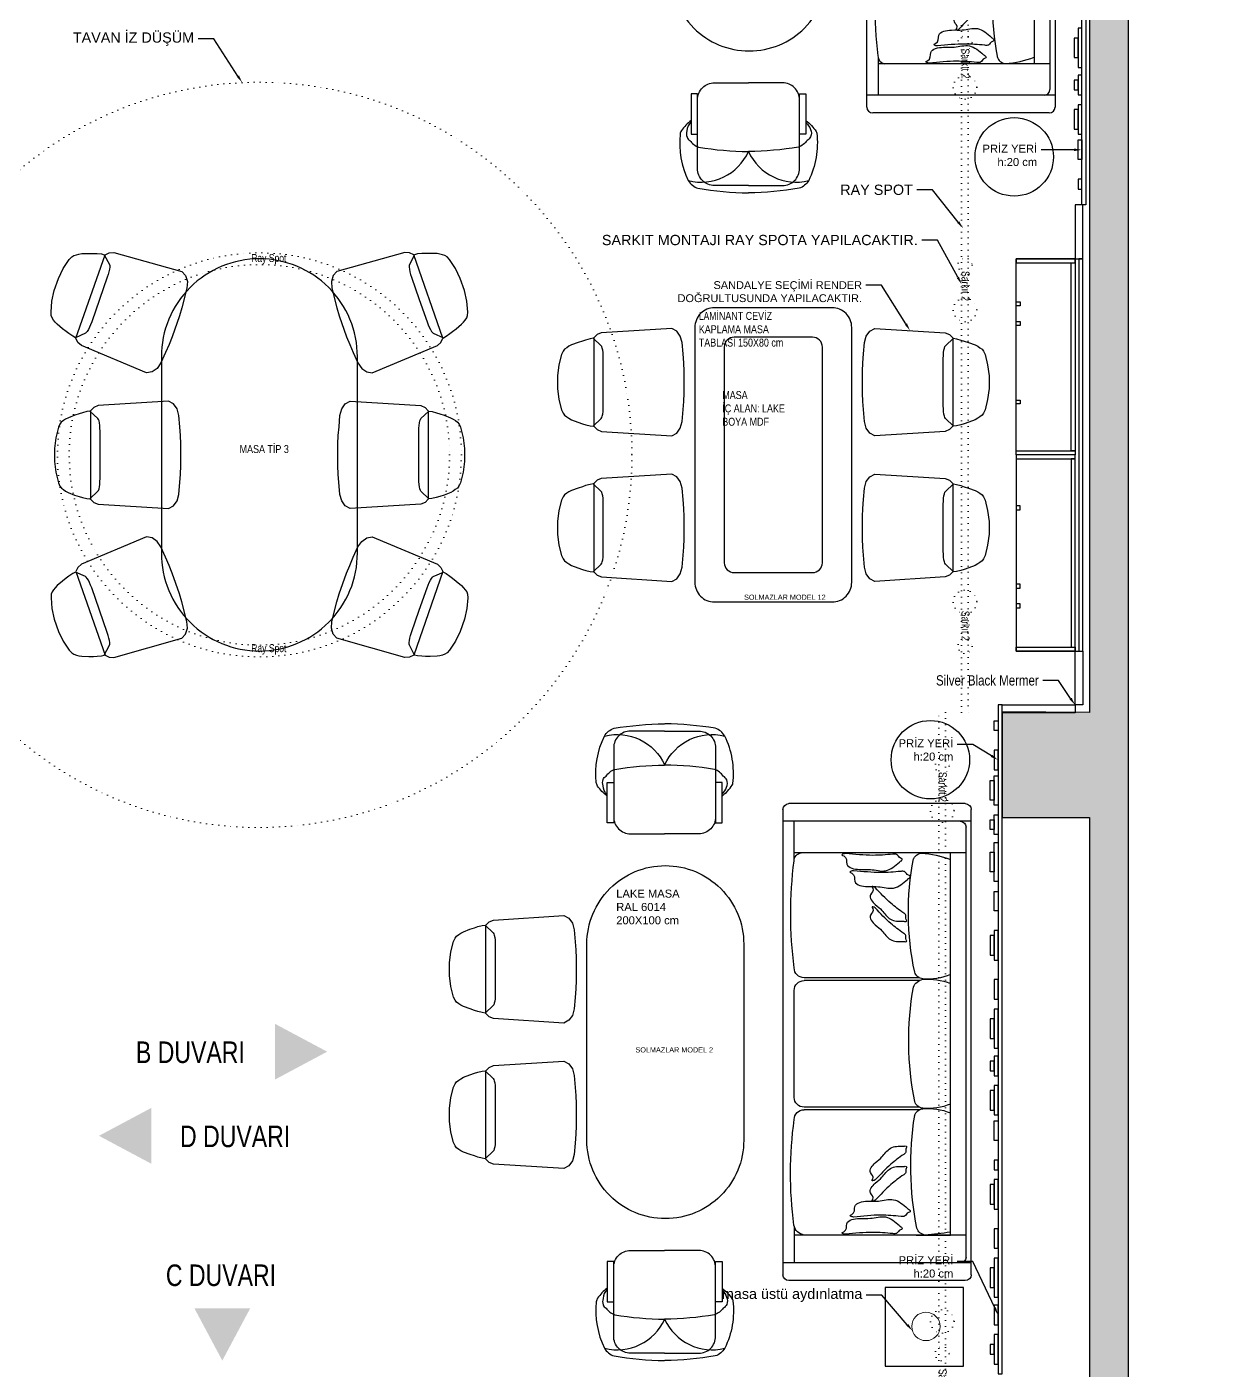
# Model space of a CAD drawing. Header units: millimetres. Extents: x 7687 to 15428, y -715 to 4028.
# Drawn here: x 9732 to 10343, y 2264 to 2949 of the extents above; entities that cross this region are included whole.
import ezdxf
from ezdxf import colors
from ezdxf.entities.mleader import LeaderData, LeaderLine
from ezdxf.math import Vec2, Vec3

# ---------------------------------------------------------------- set-up
doc = ezdxf.new("R2010")
doc.units = ezdxf.units.MM
for name, pattern in [('14.022_CEKIRDEKLER_SAFTLAR_+51.00$0$ACAD_ISO07W100', [3, 0, -3]), ('ACAD_ISO07W100', [3, 0, -3]), ('CONTINUA', [0])]:
    doc.linetypes.add(name, pattern=pattern)
for name, color, linetype in [('0-MOBIL', 3, 'CONTINUA'), ('__SKF-TEFRİŞ', 8, 'Continuous'), ('lambader', 50, 'Continuous'), ('YAZI', 121, 'Continuous')]:
    doc.layers.add(name, color=color, linetype=linetype)
for name, color, linetype, lineweight in [('A-aydinlatma', 200, 'Continuous', 9), ('A-tefris-yazi', 141, 'Continuous', 5), ('Coryan Tavan', 125, 'Continuous', 5), ('Sarkıt Ayd.', 50, 'ACAD_ISO07W100', 0), ('SS_FURNITURE', 23, 'Continuous', 25), ('yazı', 7, 'Continuous', 20)]:
    doc.layers.add(name, color=color, linetype=linetype, lineweight=lineweight)
doc.styles.add('OTEL AKSARAY', font='', dxfattribs={"width": 0.8})
doc.styles.add('ROMANC', font='arial.ttf')
doc.styles.get("Standard").update_dxf_attribs({"font": 'arial.ttf'})
doc.styles.get('OTEL AKSARAY').set_extended_font_data('FrankRuehl')

# ---------------------------------------------------------------- blocks, each defined once
blk = doc.blocks.new('A$C45576B5D')
for points, elevation in [([(0, 45.99), (16.66, 14.04), (18.37, 12.42), (20.59, 11.58), (61.76, 29.87), (62.63, 32.08), (62.58, 34.44), (50.04, 68.21), (47.77, 69.95), (44.71, 70.58), (41.3, 70.12), (31.58, 66.66), (27.59, 65.16), (17.31, 60.59), (13.53, 58.64), (9.56, 56.5), (4.44, 53.75), (1.81, 51.52), (0.23, 48.84)], 3.76), ([(20.87, 11.3), (21.76, 10), (23.25, 8.22), (24.42, 6.92), (25.98, 5.2), (28.46, 2.69), (29.66, 1.69), (30.75, 0.97), (31.91, 0.3), (33.16, 0.01), (34.93, 0), (40.38, 0.94), (45.73, 2.56), (51.7, 5.21), (56.48, 8.09), (60.84, 11.51), (62.07, 12.88), (62.69, 14), (62.97, 15.31), (63.21, 16.58), (63.36, 18.08), (63.17, 21.61), (62.95, 24.01), (62.74, 25.84), (62.31, 28.03), (61.83, 29.5), (56.59, 31.67), (56.08, 31.77), (55.28, 31.71), (54.24, 31.49), (53, 31.13), (51.63, 30.64), (50.22, 30.05), (39.21, 25.16), (28.2, 20.27), (26.82, 19.62), (25.55, 18.94), (24.45, 18.26), (23.58, 17.63), (23, 17.08), (22.73, 16.63)], 13)]:
    blk.add_lwpolyline(points, close=True, dxfattribs=dict(elevation=elevation))
blk = doc.blocks.new('fdfgterrttg')
at = {"layer": '0-MOBIL', "color": 152, "true_color": 0x2776bb}
for points in [[(50085.95, 6381.13, -0.085978), (50091.52, 6386.36, -0.117809), (50092.35, 6386.67, -0.142006), (50116.56, 6382.54, -0.177208), (50120.49, 6377.66)], [(50086.95, 6381.13, -0.122285), (50090.44, 6383.46, -0.222213), (50094.23, 6383.48, -0.155967), (50096.08, 6381.75, -0.15586), (50099.5, 6377.31)], [(50119.09, 6351.85), (50119.09, 6369.22, 0.414214), (50110.46, 6377.85), (50075.3, 6377.85, 0.414214), (50066.68, 6369.22), (50066.68, 6351.85)], [(50099.5, 6377.31, -0.039002), (50101.73, 6351.85, -0.053157)], [(50120.49, 6377.66, -0.039801), (50122.78, 6351.86, -0.048432)], [(50119.09, 6351.85), (50119.09, 6334.47, -0.414214), (50110.46, 6325.85), (50075.3, 6325.85, -0.414214), (50066.68, 6334.47), (50066.68, 6351.85)], [(50099.5, 6326.39, 0.039002), (50101.73, 6351.85, 0.053157)], [(50120.49, 6326.03, 0.039801), (50122.78, 6351.83, 0.048432)], [(50085.95, 6322.56, 0.079831), (50091.06, 6317.64, 0.126935), (50092.86, 6316.97, 0.139063), (50116.56, 6321.15, 0.177208), (50120.49, 6326.03)], [(50086.62, 6322.56, 0.207551), (50091.2, 6320.47, 0.191342), (50094.37, 6320.48, 0.191361), (50096.08, 6321.94, 0.15586), (50099.5, 6326.39)]]:
    blk.add_lwpolyline(points, format="xyb", dxfattribs=at)
for points in [[(50072.29, 6381.13), (50092.88, 6381.13), (50092.88, 6377.85), (50072.29, 6377.85)], [(50072.29, 6322.56), (50092.88, 6322.56), (50092.88, 6325.85), (50072.29, 6325.85)]]:
    blk.add_lwpolyline(points, close=True, dxfattribs=at)
for centre, start, end in [((50090.71, 6376.1), 294.43981, 14.00121), ((50090.71, 6327.62), 345.99879, 65.56019)]:
    blk.add_arc(centre, 26.64, start, end, dxfattribs=at)
blk = doc.blocks.new('fgfggd')
at = {"layer": '0-MOBIL'}
for points in [[(50272.81, 6375.62), (50270.81, 6375.62), (50270.81, 6716.69), (50272.81, 6716.69)], [(50268.81, 6701.69), (50266.81, 6701.69), (50266.81, 6706.69), (50268.81, 6706.69)], [(50270.81, 6696.69), (50268.81, 6696.69), (50268.81, 6711.69), (50270.81, 6711.69)], [(50270.81, 6681.69), (50268.81, 6681.69), (50268.81, 6691.69), (50270.81, 6691.69)], [(50268.81, 6662.69), (50266.81, 6662.69), (50266.81, 6672.69), (50268.81, 6672.69)], [(50270.81, 6657.69), (50268.81, 6657.69), (50268.81, 6677.69), (50270.81, 6677.69)], [(50270.81, 6642.69), (50268.81, 6642.69), (50268.81, 6652.69), (50270.81, 6652.69)], [(50270.81, 6617.69), (50268.81, 6617.69), (50268.81, 6632.69), (50270.81, 6632.69)], [(50268.81, 6620.19), (50266.81, 6620.19), (50266.81, 6630.19), (50268.81, 6630.19)], [(50270.81, 6607.69), (50268.81, 6607.69), (50268.81, 6612.69), (50270.81, 6612.69)], [(50270.81, 6597.69), (50268.81, 6597.69), (50268.81, 6587.69), (50270.81, 6587.69)], [(50270.81, 6569.69), (50268.81, 6569.69), (50268.81, 6584.69), (50270.81, 6584.69)], [(50268.81, 6572.19), (50266.81, 6572.19), (50266.81, 6582.19), (50268.81, 6582.19)], [(50268.81, 6557.19), (50266.81, 6557.19), (50266.81, 6562.19), (50268.81, 6562.19)], [(50270.81, 6554.69), (50268.81, 6554.69), (50268.81, 6564.69), (50270.81, 6564.69)], [(50270.81, 6530.69), (50268.81, 6530.69), (50268.81, 6550.69), (50270.81, 6550.69)], [(50268.81, 6535.69), (50266.81, 6535.69), (50266.81, 6545.69), (50268.81, 6545.69)], [(50270.81, 6515.69), (50268.81, 6515.69), (50268.81, 6525.69), (50270.81, 6525.69)], [(50268.81, 6493.19), (50266.81, 6493.19), (50266.81, 6503.19), (50268.81, 6503.19)], [(50270.81, 6490.69), (50268.81, 6490.69), (50268.81, 6505.69), (50270.81, 6505.69)], [(50270.81, 6480.69), (50268.81, 6480.69), (50268.81, 6470.69), (50270.81, 6470.69)], [(50268.81, 6460.69), (50266.81, 6460.69), (50266.81, 6450.69), (50268.81, 6450.69)], [(50270.81, 6465.69), (50268.81, 6465.69), (50268.81, 6445.69), (50270.81, 6445.69)], [(50268.81, 6439.19), (50266.81, 6439.19), (50266.81, 6434.19), (50268.81, 6434.19)], [(50270.81, 6441.69), (50268.81, 6441.69), (50268.81, 6431.69), (50270.81, 6431.69)], [(50270.81, 6426.69), (50268.81, 6426.69), (50268.81, 6411.69), (50270.81, 6411.69)], [(50268.81, 6424.19), (50266.81, 6424.19), (50266.81, 6414.19), (50268.81, 6414.19)], [(50270.81, 6398.69), (50268.81, 6398.69), (50268.81, 6408.69), (50270.81, 6408.69)], [(50270.81, 6388.69), (50268.81, 6388.69), (50268.81, 6383.69), (50270.81, 6383.69)]]:
    blk.add_lwpolyline(points, close=True, dxfattribs=at)
blk = doc.blocks.new('ggrgd')
at = {"layer": '0-MOBIL'}
for points in [[(50193.06, 6642.07), (50206.97, 6641.09), (50217.22, 6641.72), (50219.06, 6641.59), (50221.04, 6639.73), (50221.85, 6639.33), (50221.81, 6638.75), (50221.05, 6638.08), (50220.48, 6637.62), (50213.41, 6633.23), (50205.72, 6633.89), (50200.15, 6633.95), (50193.72, 6636.66), (50192.09, 6640.81), (50191.17, 6641.38), (50191.46, 6641.63), (50193.06, 6642.07)], [(50197.15, 6633.29), (50211.05, 6632.31), (50221.31, 6632.94), (50223.15, 6632.81), (50225.13, 6630.94), (50225.94, 6630.55), (50225.9, 6629.96), (50225.13, 6629.3), (50224.57, 6628.84), (50217.5, 6624.45), (50209.81, 6625.11), (50204.24, 6625.16), (50197.81, 6627.87), (50196.18, 6632.02), (50195.26, 6632.59), (50195.55, 6632.84), (50197.15, 6633.29)], [(50208.19, 6624.64), (50216.13, 6616.71), (50222.69, 6611.68), (50223.74, 6610.63), (50223.96, 6608.45), (50224.24, 6607.78), (50223.91, 6607.45), (50223.09, 6607.45), (50222.51, 6607.47), (50215.89, 6608.53), (50211.57, 6612.99), (50208.21, 6615.97), (50205.74, 6621), (50206.94, 6624.38), (50206.68, 6625.22), (50206.99, 6625.22), (50208.19, 6624.64)], [(50208.19, 6614.28), (50216.13, 6606.35), (50222.69, 6601.32), (50223.74, 6600.27), (50223.96, 6598.09), (50224.24, 6597.42), (50223.91, 6597.09), (50223.09, 6597.09), (50222.51, 6597.11), (50215.89, 6598.17), (50211.57, 6602.63), (50208.21, 6605.61), (50205.74, 6610.64), (50206.94, 6614.02), (50206.68, 6614.86), (50206.99, 6614.86), (50208.19, 6614.28)], [(50208.19, 6475.65), (50216.13, 6483.59), (50222.69, 6488.62), (50223.74, 6489.67), (50223.96, 6491.85), (50224.24, 6492.51), (50223.91, 6492.85), (50223.09, 6492.85), (50222.51, 6492.83), (50215.89, 6491.76), (50211.57, 6487.3), (50208.21, 6484.33), (50205.74, 6479.29), (50206.94, 6475.91), (50206.68, 6475.08), (50206.99, 6475.08), (50208.19, 6475.65)], [(50208.19, 6465.3), (50216.13, 6473.23), (50222.69, 6478.26), (50223.74, 6479.31), (50223.96, 6481.49), (50224.24, 6482.15), (50223.91, 6482.49), (50223.09, 6482.49), (50222.51, 6482.47), (50215.89, 6481.4), (50211.57, 6476.94), (50208.21, 6473.97), (50205.74, 6468.93), (50206.94, 6465.55), (50206.68, 6464.72), (50206.99, 6464.72), (50208.19, 6465.3)], [(50197.15, 6456.65), (50211.05, 6457.63), (50221.31, 6457), (50223.15, 6457.13), (50225.13, 6459), (50225.94, 6459.39), (50225.9, 6459.97), (50225.13, 6460.64), (50224.57, 6461.1), (50217.5, 6465.49), (50209.81, 6464.83), (50204.24, 6464.77), (50197.81, 6462.07), (50196.18, 6457.92), (50195.26, 6457.34), (50195.55, 6457.09), (50197.15, 6456.65)], [(50193.06, 6447.86), (50206.97, 6448.84), (50217.22, 6448.21), (50219.06, 6448.34), (50221.04, 6450.21), (50221.85, 6450.6), (50221.81, 6451.19), (50221.05, 6451.85), (50220.48, 6452.31), (50213.41, 6456.7), (50205.72, 6456.04), (50200.15, 6455.99), (50193.72, 6453.28), (50192.09, 6449.13), (50191.17, 6448.56), (50191.46, 6448.31), (50193.06, 6447.86)]]:
    blk.add_spline(points, degree=3, dxfattribs=at)
at = {"layer": '__SKF-TEFRİŞ'}
for p, q in [((50254.11, 6665.7), (50164.11, 6665.7)), ((50161.11, 6425.47), (50161.11, 6662.7)), ((50257.11, 6662.7), (50257.11, 6425.47)), ((50257.11, 6656.7), (50161.11, 6656.7)), ((50166.85, 6638.16), (50166.85, 6656.7)), ((50254.49, 6653.7), (50254.49, 6434.47)), ((50254.49, 6642.47), (50166.85, 6642.47)), ((50228.99, 6642.47), (50246.49, 6642.47)), ((50246.49, 6642.47), (50246.49, 6447.47)), ((50230.74, 6578.55), (50171.85, 6578.55)), ((50230.67, 6577.25), (50171.85, 6577.25)), ((50166.85, 6572.25), (50166.85, 6517.69)), ((50230.63, 6512.69), (50171.85, 6512.69)), ((50230.67, 6511.25), (50171.85, 6511.25)), ((50166.85, 6450.82), (50166.85, 6431.47)), ((50254.49, 6447.47), (50166.85, 6447.47)), ((50257.11, 6431.47), (50161.11, 6431.47)), ((50251.49, 6431.47), (50166.85, 6431.47)), ((50254.11, 6422.47), (50164.11, 6422.47))]:
    blk.add_line(p, q, dxfattribs=at)
for centre, radius, start, end in [((50164.11, 6662.7), 3, 90, 180), ((50254.11, 6662.7), 3, 360, 90), ((50251.49, 6653.7), 3, 0, 90), ((50365.46, 6611.04), 200.5, 172.45273, 187.88034), ((50172.87, 6636.26), 6.27, 98.29793, 169.76685), ((50390.98, 6607.01), 164.7, 168.81077, 188.93068), ((50234.18, 6637.47), 5, 96.7401, 162.52743), ((50228.39, 6540.53), 102.04, 79.77883, 87.07734), ((50171.85, 6583.55), 5, 180, 270), ((50171.85, 6572.25), 5, 90, 180), ((50233.02, 6583), 5, 197.47257, 263.2599), ((50233.06, 6572.85), 5, 96.7401, 162.52743), ((50235.02, 6608.41), 30.48, 265.1387, 292.11426), ((50235.05, 6547.44), 30.48, 67.88574, 94.8613), ((50385.58, 6543.33), 160.32, 168.84233, 189.81586), ((50171.85, 6517.69), 5, 180, 270), ((50233.81, 6518.64), 6.75, 203.07998, 258.24416), ((50235.02, 6542.41), 30.48, 265.1387, 292.11426), ((50171.85, 6506.25), 5, 90, 180), ((50368.39, 6478.07), 143.34, 167.80445, 191.04049), ((50233.06, 6506.85), 5, 96.7401, 162.52743), ((50235.05, 6481.44), 30.48, 67.88574, 94.8613), ((50384.35, 6478.59), 219.27, 172.78309, 187.06073), ((50171.19, 6451.85), 4.46, 182.71207, 259.16545), ((50232.33, 6452.61), 5, 197.47257, 263.2599), ((50227.27, 6502.19), 54.72, 274.69431, 290.5647), ((50251.49, 6434.47), 3, 270, 0), ((50164.11, 6425.47), 3, 180, 270), ((50254.11, 6425.47), 3, 270, 360)]:
    blk.add_arc(centre, radius, start, end, dxfattribs=at)
blk = doc.blocks.new('gdfg')
at = {"layer": '0-MOBIL'}
for points in [[(50381.09, 6306.34), (50411.09, 6306.34), (50411.09, 6206.34), (50381.09, 6206.34)], [(50411.09, 6304.34), (50411.09, 6306.34), (50381.09, 6306.34), (50381.09, 6304.34)], [(50409.09, 6304.34), (50411.09, 6304.34), (50411.09, 6208.34), (50409.09, 6208.34)], [(50381.09, 6284.34), (50383.09, 6284.34), (50383.09, 6282.34), (50381.09, 6282.34)], [(50381.09, 6274.34), (50383.09, 6274.34), (50383.09, 6272.34), (50381.09, 6272.34)], [(50381.09, 6234.34), (50383.09, 6234.34), (50383.09, 6232.34), (50381.09, 6232.34)], [(50411.09, 6208.34), (50411.09, 6206.34), (50381.09, 6206.34), (50381.09, 6208.34)]]:
    blk.add_lwpolyline(points, close=True, dxfattribs=at)
blk = doc.blocks.new('rggdf')
at = {"color": 152, "true_color": 0x2776bb}
blk.add_lwpolyline([(49897.65, 6275.5), (49933.61, 6273.25), (49935.79, 6272.33), (49937.45, 6270.64), (49937.45, 6225.6), (49935.79, 6223.91), (49933.61, 6223), (49897.65, 6220.75), (49895.15, 6222.12), (49893.33, 6224.65), (49892.37, 6227.96), (49891.58, 6238.25), (49891.34, 6242.5), (49891.34, 6253.75), (49891.58, 6258), (49891.93, 6262.5), (49892.37, 6268.29), (49893.33, 6271.59), (49895.15, 6274.13)], close=True, dxfattribs=at)
at = {"color": 152, "true_color": 0x2776bb, "elevation": 9.24}
blk.add_lwpolyline([(49937.82, 6270.5), (49939.38, 6270.22), (49941.61, 6269.59), (49943.27, 6269.04), (49945.48, 6268.31), (49948.78, 6267.06), (49950.18, 6266.38), (49951.28, 6265.67), (49952.36, 6264.89), (49953.13, 6263.86), (49953.86, 6262.25), (49955.22, 6256.88), (49955.9, 6251.34), (49955.9, 6244.8), (49955.22, 6239.26), (49953.86, 6233.9), (49953.11, 6232.21), (49952.33, 6231.19), (49951.25, 6230.4), (49950.18, 6229.67), (49948.88, 6228.92), (49945.57, 6227.67), (49943.29, 6226.89), (49941.54, 6226.34), (49939.35, 6225.84), (49937.82, 6225.68), (49933.71, 6229.59), (49933.41, 6230.01), (49933.14, 6230.77), (49932.92, 6231.82), (49932.75, 6233.1), (49932.64, 6234.54), (49932.6, 6236.07), (49932.6, 6248.11), (49932.6, 6260.16), (49932.64, 6261.69), (49932.75, 6263.13), (49932.92, 6264.41), (49933.14, 6265.46), (49933.41, 6266.21), (49933.71, 6266.64)], close=True, dxfattribs=at)
blk = doc.blocks.new('SARKI AYD 1')
at = {"layer": 'Sarkıt Ayd.', "linetype": '14.022_CEKIRDEKLER_SAFTLAR_+51.00$0$ACAD_ISO07W100'}
for centre, radius in [((50235.76, 3813.57), 6), ((50252.25, 3813.57), 3.6), ((50270.4, 3814.38), 6), ((50292.37, 3813.57), 6), ((50305.58, 3813.57), 3.6)]:
    blk.add_circle(centre, radius, dxfattribs=at)
at = {"layer": 'Sarkıt Ayd.', "insert": (50260.01, 3815.86), "char_height": 4.08, "attachment_point": 1, "style": 'OTEL AKSARAY'}
blk.add_mtext_dynamic_manual_height_columns('Sark{\\fArial|b0|i0|c162|p34;ıt 2}', width=49.5719, gutter_width=425, heights=[0], dxfattribs=at)
blk = doc.blocks.new('NJGASFJGA')
at = {"layer": 'Sarkıt Ayd.', "linetype": '14.022_CEKIRDEKLER_SAFTLAR_+51.00$0$ACAD_ISO07W100'}
blk.add_lwpolyline([(49667.57, 3058.51), (49667.57, 2616.49), (49664.17, 2616.49), (49664.17, 3058.51)], dxfattribs=at)
for centre, radius in [((49665.91, 3031.12), 3.6), ((49665.91, 3008.35), 6)]:
    blk.add_circle(centre, radius, dxfattribs=at)
at = {"layer": 'YAZI', "rotation": 270}
blk.add_blockref('SARKI AYD 1', (45852.35, 52983.78), dxfattribs=at)
at = {"layer": 'Sarkıt Ayd.', "insert": (49668.21, 3012.89), "char_height": 4.08, "attachment_point": 3, "rotation": 270, "style": 'OTEL AKSARAY'}
blk.add_mtext_dynamic_manual_height_columns('Sark{\\fArial|b0|i0|c162|p34;ıt 2 }', width=49.5719, gutter_width=425, heights=[0], dxfattribs=at)
blk = doc.blocks.new('HJGASJGJAOP')
at = {"layer": 'Sarkıt Ayd.', "linetype": '14.022_CEKIRDEKLER_SAFTLAR_+51.00$0$ACAD_ISO07W100'}
blk.add_lwpolyline([(49675.76, 3058.51), (49675.76, 3638.44), (49679.16, 3638.44), (49679.16, 3058.51)], dxfattribs=at)
for centre, radius in [((49677.51, 3587.69), 6), ((49677.51, 3564.92), 3.6), ((49677.51, 3399.98), 3.6), ((49677.51, 3377.21), 6), ((49677.51, 3286.55), 3.6), ((49677.51, 3263.78), 6), ((49677.51, 3114.92), 6), ((49677.51, 3092.16), 3.6)]:
    blk.add_circle(centre, radius, dxfattribs=at)
at = {"layer": 'Sarkıt Ayd.', "char_height": 4.08, "rotation": 270, "style": 'OTEL AKSARAY'}
for insert, attachment_point in [((49679.81, 3583.15), 1), ((49679.81, 3381.75), 3), ((49679.81, 3268.32), 3), ((49679.81, 3110.38), 1)]:
    blk.add_mtext_dynamic_manual_height_columns('Sark{\\fArial|b0|i0|c162|p34;ıt 2 }', width=49.5719, gutter_width=425, heights=[0], dxfattribs=dict(at, insert=insert, attachment_point=attachment_point))

msp = doc.modelspace()

# ---------------------------------------------------------------- hatches: boundary and pattern name
at = {"true_color": 0xcd2027}
h = msp.add_hatch(color=242, dxfattribs=at)
h.dxf.hatch_style = 1
h.paths.add_polyline_path([(9498.39, 3787.78), (9919.45, 3787.78), (10041.95, 3787.78), (10041.58, 3757.38), (10323.48, 3753.94), (10323.48, 3237.21), (10312.98, 3237.21), (10312.98, 3206.31), (10273.73, 3206.31), (10273.73, 2599.74), (10229.17, 2600.13), (10229.17, 2546.14), (10273.73, 2546.14), (10273.73, 2157.73), (10225.31, 2157.76), (10224.84, 2104.15), (10273.73, 2103.73), (10273.73, 1976.72), (9427.2, 1976.72), (9427.2, 2043.9), (9412.2, 2043.9), (9411.61, 1976.73), (9200.2, 1976.72), (9200.2, 2030.72), (9150.2, 2030.72), (9150.2, 2534.31), (9205.65, 2534.31), (9205.6, 2562.87), (9412.2, 2561.07), (9412.2, 2123.9), (9427.2, 2123.9), (9427.2, 2857.4), (9412.2, 2857.4), (9412.2, 2788.58), (9374.41, 2788.58), (9374.41, 2773.58), (9412.2, 2773.58), (9412.2, 2588.58), (9291.05, 2588.58), (9291.05, 2773.58), (9294.41, 2773.58), (9294.41, 2788.58), (9273.05, 2788.58), (9273.05, 2773.58), (9276.05, 2773.58), (9276.05, 2587.82), (9150.2, 2587.82), (9150.2, 2773.58), (9194.55, 2773.58), (9194.55, 2788.58), (9193.05, 2788.58), (9150.2, 2788.58), (9150.2, 2947.06), (9412.2, 2947.06), (9412.2, 2937.4), (9427.2, 2937.4), (9427.2, 3212.81), (9092.54, 3212.81), (9092.54, 3197.81), (9412.2, 3197.81), (9412.2, 2962.06), (9150.2, 2962.06), (9150.2, 3079.81), (9008.2, 3079.81), (9008.2, 3202.81), (9011.79, 3202.81), (9011.79, 3212.81), (9008.2, 3212.81), (9008.2, 3258.81), (8954.2, 3258.81), (8954.2, 3212.81), (8981.2, 3212.81), (8981.2, 3022.81), (8811.2, 3022.81), (8811.2, 3212.81), (8791.2, 3212.81), (8791.2, 3042.81), (8381.2, 3042.81), (8381.2, 3212.81), (8375.2, 3212.81), (8375.2, 3036.81), (8338.2, 3036.81), (8338.2, 3049.31), (8265.7, 3049.31), (8265.7, 3029.31), (8158.7, 3029.31), (8158.7, 3009.31), (9130.2, 3009.31), (9130.2, 1956.72), (10293.73, 1956.72), (10293.73, 3195.96), (10323.48, 3195.96), (10343.48, 3195.96), (10343.48, 3805.34), (8003.59, 3805.34), (8003.59, 3762.68), (9498.39, 3762.68)])
at = {"layer": 'YAZI'}
h = msp.add_hatch(color=256, dxfattribs=at)
h.dxf.hatch_style = 1
h.paths.add_polyline_path([(9858.33, 2441.05), (9858.33, 2412.55), (9885.02, 2426.8)])
h = msp.add_hatch(color=256, dxfattribs=at)
h.dxf.hatch_style = 1
h.paths.add_polyline_path([(9768.65, 2383.9), (9795.34, 2369.65), (9795.34, 2398.14)])
h = msp.add_hatch(color=256, dxfattribs=at)
h.dxf.hatch_style = 1
h.paths.add_polyline_path([(9831.54, 2269.29), (9845.79, 2295.98), (9817.29, 2295.98)])

# ---------------------------------------------------------------- linework, layer by layer
at = {"color": 242, "true_color": 0xcd2027}
for points in [[(8158.7, 3009.31), (9130.2, 3009.31), (9130.2, 1956.72), (10293.73, 1956.72), (10293.73, 3195.96), (10323.48, 3195.96), (10343.48, 3195.96), (10343.48, 3805.34), (8003.59, 3805.34)], [(10273.73, 3206.31), (10273.73, 2599.74), (10229.17, 2600.13), (10229.17, 2546.14), (10273.73, 2546.14), (10273.73, 2157.73), (10225.31, 2157.76), (10224.84, 2104.15), (10273.73, 2103.73), (10273.73, 1976.72), (9427.2, 1976.72), (9427.2, 2043.9), (9412.2, 2043.9)]]:
    msp.add_lwpolyline(points, dxfattribs=at)
for points in [[(10100.24, 2937.07), (10100.24, 2937.07, 0.414214), (10140.24, 2977.07), (10140.24, 3077.07, 0.414214), (10100.24, 3117.07), (10100.24, 3117.07, 0.414214), (10060.24, 3077.07), (10060.24, 2977.07, 0.414214)], [(9850.46, 2631.11, 0.414214), (9900.46, 2681.11), (9900.46, 2781.11, 0.414214), (9850.46, 2831.11, 0.414214), (9800.46, 2781.11), (9800.46, 2681.11, 0.414214)], [(10082.55, 2656.11), (10142.55, 2656.11, 0.414214), (10152.55, 2666.11), (10152.55, 2796.11, 0.414214), (10142.55, 2806.11), (10082.55, 2806.11, 0.414214), (10072.55, 2796.11), (10072.55, 2666.11, 0.414214)], [(10092.55, 2671.11), (10132.55, 2671.11, 0.414214), (10137.55, 2676.11), (10137.55, 2786.11, 0.414214), (10132.55, 2791.11), (10092.55, 2791.11, 0.414214), (10087.55, 2786.11), (10087.55, 2676.11, 0.414214)], [(10057.47, 2521.67), (10057.47, 2521.67, -0.414214), (10097.47, 2481.67), (10097.47, 2381.67, -0.414214), (10057.47, 2341.67), (10057.47, 2341.67, -0.414214), (10017.47, 2381.67), (10017.47, 2481.67, -0.414214)]]:
    msp.add_lwpolyline(points, format="xyb", close=True)
at = {"layer": '0-MOBIL', "color": 143, "true_color": 0x7aafdf}
for points in [[(10270.4, 2858.61), (10266.4, 2858.61), (10266.4, 2831.11), (10270.4, 2831.11)], [(10270.4, 2603.61), (10266.4, 2603.61), (10266.4, 2631.11), (10270.4, 2631.11)], [(10266.4, 2603.61), (10266.4, 2599.61), (10229.17, 2599.61), (10229.17, 2603.61)]]:
    msp.add_lwpolyline(points, close=True, dxfattribs=at)
at = {"layer": '0-MOBIL', "color": 175, "true_color": 0x4554a5}
msp.add_lwpolyline([(10268.4, 2631.11), (10270.4, 2631.11), (10270.4, 2831.11), (10268.4, 2831.11)], close=True, dxfattribs=at)
at = {"layer": '0-MOBIL'}
msp.add_lwpolyline([(10169.6, 2266.47), (10209.6, 2266.47), (10209.6, 2306.47), (10169.6, 2306.47)], close=True, dxfattribs=at)
at = {"layer": 'A-aydinlatma'}
msp.add_circle((10190.37, 2286.7), 7.24, dxfattribs=at)
at = {"layer": 'Coryan Tavan', "linetype": '14.022_CEKIRDEKLER_SAFTLAR_+51.00$0$ACAD_ISO07W100'}
msp.add_circle((9850.46, 2731.11), 190, dxfattribs=at)
at = {"layer": 'lambader', "linetype": 'ByBlock'}
for centre in [(10235.41, 2883.07), (10192.64, 2575.67)]:
    msp.add_circle(centre, 20, dxfattribs=at)
at = {"layer": 'Sarkıt Ayd.'}
for radius in [103, 97]:
    msp.add_circle((9850.46, 2731.11), radius, dxfattribs=at)

# ---------------------------------------------------------------- block references
at = {"layer": '0-MOBIL'}
for name, p in [('fgfggd', (-40000.87, -3517.01)), ('ggrgd', (-40000.87, -3517.01)), ('gdfg', (-40144.69, -3475.24)), ('rggdf', (-40000.87, -3517.01))]:
    msp.add_blockref(name, p, dxfattribs=at)
for name, p, rotation in [('fdfgterrttg', (3748.05, 52987.53), 270), ('rggdf', (58974.31, -7731.63), 160.7751613348838), ('rggdf', (-39273.39, 13193.85), 340.7751613348838), ('fdfgterrttg', (3705.28, 52392.13), 270)]:
    msp.add_blockref(name, p, dxfattribs=dict(at, rotation=rotation))
at = {"layer": '0-MOBIL', "xscale": -1}
for name, p, rotation in [('rggdf', (-39273.39, -7731.63), 199.224838665116), ('gdfg', (-40144.69, 8937.45), 180), ('rggdf', (58974.31, 13193.85), 19.22483866511595), ('fgfggd', (-40043.64, 8979.23), 180), ('fdfgterrttg', (3705.28, -47528.79), 270), ('ggrgd', (-40043.64, 8975.75), 180)]:
    msp.add_blockref(name, p, dxfattribs=dict(at, rotation=rotation))
msp.add_blockref('rggdf', (59701.8, -3517.01), dxfattribs=at)
at = {"layer": 'SS_FURNITURE', "rotation": 246.0476519141656}
for p in [(10018.77, 2814.28, -3.76), (10018.77, 2740.03, -3.76)]:
    msp.add_blockref('A$C45576B5D', p, dxfattribs=at)
at = {"layer": 'SS_FURNITURE', "xscale": -1}
for p, rotation in [((10206.32, 2814.28, -3.76), 113.9523480858344), ((10206.32, 2740.03, -3.76), 113.9523480858344), ((9963.7, 2422.75, -3.76), 293.9523480858344), ((9963.7, 2348.5, -3.76), 293.9523480858344)]:
    msp.add_blockref('A$C45576B5D', p, dxfattribs=dict(at, rotation=rotation))
at = {"layer": 'YAZI'}
for name in ['HJGASJGJAOP', 'NJGASFJGA']:
    msp.add_blockref(name, (-39467.21, -458.77), dxfattribs=at)

# ---------------------------------------------------------------- texts
at = {"layer": 'Sarkıt Ayd.', "char_height": 4.08, "attachment_point": 1, "style": 'OTEL AKSARAY'}
for insert in [(9846.28, 2833.55), (9846.28, 2634.6)]:
    msp.add_mtext_dynamic_manual_height_columns('Ray Spot', width=49.5719, gutter_width=425, heights=[0], dxfattribs=dict(at, insert=insert))
at = {"layer": 'YAZI', "char_height": 10.994, "style": 'OTEL AKSARAY'}
for s, insert, attachment_point in [('B DUVARI', (9787.49, 2432.02), 1), ('D DUVARI', (9866.18, 2389.11), 3), ('C DUVARI', (9802.76, 2307.15), 7)]:
    msp.add_mtext_dynamic_manual_height_columns(s, width=218.8247, gutter_width=183.23, heights=[0], dxfattribs=dict(at, insert=insert, attachment_point=attachment_point))
at = {"layer": 'yazı', "attachment_point": 1}
for s, width, insert, char_height, style in [('LAM{\\fArial|b0|i0|c162|p34;İNANT CEVİZ KAPLAMA MASA TABLASI 150X80 cm}', 49.5719, (10074.55, 2804.01), 4.08, 'OTEL AKSARAY'), ('{\\fArial|b0|i0|c162|p34;MASA\\PİÇ ALAN: LAKE BOYA MDF}', 37.1071, (10086.52, 2763.66), 4.08, 'OTEL AKSARAY'), ('{\\fArial|b0|i0|c162|p34;MASA TİP 3}', 37.1071, (9840.38, 2736.13), 4.08, 'OTEL AKSARAY'), ('{\\fArial|b0|i0|c162|p34;SOLMAZLAR MODEL 12}', 37.1071, (10097.63, 2659.86), 2.6438, 'OTEL AKSARAY'), ('LAKE MASA\\PRAL 6014 \\P200X100 cm', 49.5719, (10032.44, 2509.44), 4.08, 'ROMANC'), ('{\\fArial|b0|i0|c162|p34;SOLMAZLAR MODEL 2}', 37.1071, (10042.26, 2429.05), 2.6438, 'OTEL AKSARAY')]:
    msp.add_mtext_dynamic_manual_height_columns(s, width=width, gutter_width=425, heights=[0], dxfattribs=dict(at, insert=insert, char_height=char_height, style=style))

# ---------------------------------------------------------------- leaders
at = {"color": 252, "ltscale": 100, "true_color": 0x939598}
ml = msp.add_multileader_mtext('Standard', dxfattribs=at)
ml.set_content('TAVAN İZ DÜŞÜM', color=(147, 149, 152))
ml.set_leader_properties()
ml.build(insert=Vec2(0, 0))
ctx = ml.context
ctx.base_point, ctx.char_height, ctx.plane_origin = Vec3(9754.04, 2943.19), 5.2416, Vec3(9831.91, 2907.34)
ctx.text_align_type = 2
notes = []
notes.append((ctx, [(0, (1, 1, 0), (9827.15, 2943.19), (-1, 0), 8, [(0, [(9841.7, 2920.91)], 0, [])])]))
ctx.mtext.insert, ctx.mtext.rotation, ctx.mtext.width, ctx.mtext.defined_height, ctx.mtext.alignment, ctx.mtext.flow_direction = Vec3(9817.15, 2946.55), 6.283185, 94.7054, 15.75, 3, 5
ml = msp.add_multileader_mtext('Standard', dxfattribs=at)
ml.set_content('RAY SPOT', color=(147, 149, 152))
ml.set_leader_properties()
ml.build(insert=Vec2(0, 0))
ctx = ml.context
ctx.base_point, ctx.char_height, ctx.plane_origin = Vec3(10145.4, 2866.26), 5.242, Vec3(10076.41, 2845.67)
ctx.text_align_type = 2
notes.append((ctx, [(1, (1, 1, 0), (10193.7, 2866.26), (-1, 0), 8, [(0, [(10209.33, 2846.69)], 0, [])])]))
ctx.mtext.insert, ctx.mtext.rotation, ctx.mtext.alignment, ctx.mtext.flow_direction = Vec3(10183.7, 2868.93), 6.283185, 3, 5
ml = msp.add_multileader_mtext('Standard', dxfattribs=at)
ml.set_content('SARKIT MONTAJI RAY SPOTA YAPILACAKTIR.', color=(147, 149, 152))
ml.set_leader_properties()
ml.build(insert=Vec2(0, 0))
ctx = ml.context
ctx.base_point, ctx.char_height, ctx.plane_origin = Vec3(10024.08, 2840.63), 5.2416, Vec3(10131.74, 2754.35)
ctx.text_align_type = 2
notes.append((ctx, [(0, (1, 1, 0), (10196.24, 2840.63), (-1, 0), 8, [(0, [(10208.55, 2818.18)], 0, [])])]))
ctx.mtext.insert, ctx.mtext.rotation, ctx.mtext.alignment, ctx.mtext.flow_direction = Vec3(10186.24, 2843.3), 6.283185, 3, 5
ml = msp.add_multileader_mtext('Standard', dxfattribs=at)
ml.set_content('masa üstü aydınlatma', color=(147, 149, 152))
ml.set_leader_properties()
ml.build(insert=Vec2(0, 0))
ctx = ml.context
ctx.base_point, ctx.char_height, ctx.plane_origin = Vec3(10085.1, 2302.59), 5.2416, Vec3(10053.34, 2305.49)
ctx.text_align_type = 2
notes.append((ctx, [(1, (1, 1, 0), (10167.94, 2302.59), (-1, 0), 8, [(0, [(10183.47, 2284.53)], 0, [])])]))
ctx.mtext.insert, ctx.mtext.alignment, ctx.mtext.flow_direction = Vec3(10157.94, 2305.98), 3, 5
at = {"layer": 'A-tefris-yazi', "color": 241, "true_color": 0xf7abae}
ml = msp.add_multileader_mtext('Standard', dxfattribs=at)
ml.set_content('SANDALYE SEÇİMİ RENDER\\PDOĞRULTUSUNDA YAPILACAKTIR.', color=(247, 171, 174))
ml.set_leader_properties()
ml.build(insert=Vec2(0, 0))
ctx = ml.context
ctx.base_point, ctx.plane_origin = Vec3(10062.62, 2817.66), Vec3(10182.27, 2794.48)
ctx.text_align_type = 2
notes.append((ctx, [(0, (1, 1, 0), (10167.79, 2817.66), (-1, 0), 8, [(0, [(10182.27, 2794.48)], 0, [])])]))
ctx.mtext.insert, ctx.mtext.rotation, ctx.mtext.alignment, ctx.mtext.flow_direction = Vec3(10157.79, 2819.69), 6.283185, 3, 5
at = {"layer": 'yazı'}
ml = msp.add_multileader_mtext('Standard', dxfattribs=at)
ml.set_content('{\\H0.77839x;PRİZ YERİ\\Ph:20 cm}', color=(147, 149, 152))
ml.set_leader_properties()
ml.build(insert=Vec2(0, 0))
ctx = ml.context
ctx.base_point, ctx.char_height, ctx.plane_origin = Vec3(10218.14, 2886.64), 5.2416, Vec3(10141.44, 2832.19)
ctx.text_align_type = 2
notes.append((ctx, [(1, (1, 1, 0), (10257.1, 2886.64), (-1, 0), 8, [(0, [(10269.94, 2886.68)], 0, [])])]))
ctx.mtext.insert, ctx.mtext.rotation, ctx.mtext.alignment, ctx.mtext.flow_direction = Vec3(10247.1, 2889.3), 6.283185, 3, 5
ml = msp.add_multileader_mtext('Standard', dxfattribs=at)
ml.set_content('{\\W0.8;\\C256;Silver Black Mermer}', color=(147, 149, 152))
ml.set_leader_properties()
ml.build(insert=Vec2(0, 0))
ctx = ml.context
ctx.base_point, ctx.char_height, ctx.plane_origin = Vec3(10193.69, 2616.09), 5.2416, Vec3(10394.89, 2549.13)
ctx.text_align_type = 2
notes.append((ctx, [(0, (1, 1, 0), (10257.91, 2616.09), (-1, 0), 8, [(0, [(10266.4, 2603.61)], 0, [])])]))
ctx.mtext.insert, ctx.mtext.rotation, ctx.mtext.alignment, ctx.mtext.flow_direction = Vec3(10247.91, 2618.76), 6.283185, 3, 5
ml = msp.add_multileader_mtext('Standard', dxfattribs=at)
ml.set_content('{\\H0.77839x;PRİZ YERİ\\Ph:20 cm}', color=(147, 149, 152))
ml.set_leader_properties()
ml.build(insert=Vec2(0, 0))
ctx = ml.context
ctx.base_point, ctx.char_height, ctx.plane_origin = Vec3(10175.37, 2583.47), 5.2416, Vec3(10098.67, 2521.06)
ctx.text_align_type = 2
notes.append((ctx, [(1, (1, 1, 0), (10214.33, 2583.47), (-1, 0), 8, [(0, [(10227.17, 2575.54)], 0, [])])]))
ctx.mtext.insert, ctx.mtext.rotation, ctx.mtext.alignment, ctx.mtext.flow_direction = Vec3(10204.33, 2586.12), 6.283185, 3, 5
ml = msp.add_multileader_mtext('Standard', dxfattribs=at)
ml.set_content('{\\H0.77839x;PRİZ YERİ\\Ph:20 cm}', color=(147, 149, 152))
ml.set_leader_properties()
ml.build(insert=Vec2(0, 0))
ctx = ml.context
ctx.base_point, ctx.char_height, ctx.plane_origin = Vec3(10175.37, 2319.86), 5.2416, Vec3(10098.67, 2238.06)
ctx.text_align_type = 2
notes.append((ctx, [(1, (1, 1, 0), (10214.33, 2319.86), (-1, 0), 8, [(0, [(10227.17, 2292.54)], 0, [])])]))
ctx.mtext.insert, ctx.mtext.rotation, ctx.mtext.alignment, ctx.mtext.flow_direction = Vec3(10204.33, 2322.52), 6.283185, 3, 5
for ctx, leaders in notes:
    for number, flags, end, landing, length, lines in leaders:
        leader = LeaderData()
        leader.index, (leader.has_last_leader_line, leader.has_dogleg_vector, leader.attachment_direction) = number, flags
        leader.last_leader_point, leader.dogleg_vector, leader.dogleg_length = Vec3(end), Vec3(landing), length
        for number, points, colour, breaks in lines:
            line = LeaderLine()
            line.index, line.vertices, line.color, line.breaks = number, Vec3.list(points), colors.encode_raw_color(colour), breaks
            leader.lines.append(line)
        ctx.leaders.append(leader)

doc.saveas('drawing.dxf')
